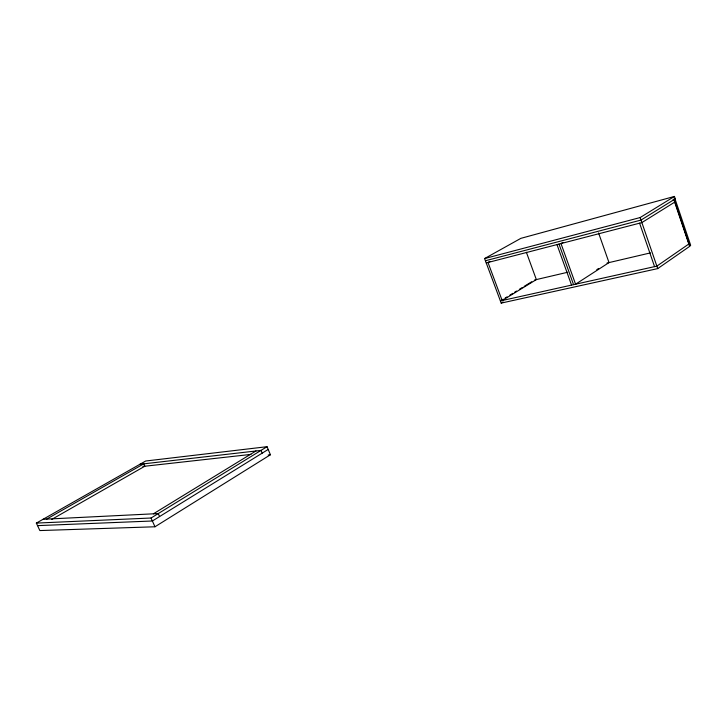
<?xml version="1.0" encoding="UTF-8"?>
<svg xmlns="http://www.w3.org/2000/svg" width="727" height="727" viewBox="0 0 727 727"><rect width="100%" height="100%" fill="white"/><g stroke="black" fill="none" stroke-linecap="round" stroke-linejoin="round"><path stroke-width="1.09" d="M485.418 260.757L641.005 220.072L675.274 198.853L674.456 196.435L520.868 238.347L484.6 258.558L501.203 303.095L657.717 268.599L689.841 246.244L674.093 199.589M689.042 243.863L656.863 266.118L500.394 300.933L503.248 299.188M596.794 269.653L598.657 268.454M674.91 202.006L641.877 222.58L486.236 262.947M154.969 526.775L270.435 454.757L267.027 446.696L145.691 461.018L36.35 523.095L39.858 530.565L154.969 526.775L151.043 518.015L36.35 523.095M673.974 200.061L675.156 199.325L690.65 245.244L689.505 246.044L674.338 201.125M268.19 449.44L152.379 520.995L37.54 525.63M151.043 518.015L267.027 446.696M484.6 258.558L640.142 217.555L674.456 196.435M501.203 303.095L503.102 301.932M505.147 298.025L507.046 296.861M509.891 295.117L512.744 293.372M514.643 292.209L516.543 291.045M519.396 289.301L522.24 287.556M524.14 286.393L531.737 281.74M153.397 513.825L255.959 450.976M562.943 242.409L560.99 243.554L575.584 284.202L609.008 262.592L598.566 232.94M51.753 519.405L144.809 466.225L143.746 463.844L46.646 519.105M489.943 261.393L487.999 262.483L502.175 300.542L536.353 279.586L526.375 252.269M673.093 199.443L675.274 198.853M534.59 279.995L567.687 272.252M607.018 263.056L650.429 252.896M139.938 464.28L261.002 450.404L262.174 453.157M142.901 466.443L250.951 454.402M268.181 455.002L270.435 454.757M43.057 519.287L158.25 513.58L159.576 516.543M556.991 244.599L571.558 285.102M558.99 244.081L573.567 284.657M639.587 223.18L654.564 266.636M640.142 217.555L657.717 268.599"/></g></svg>
